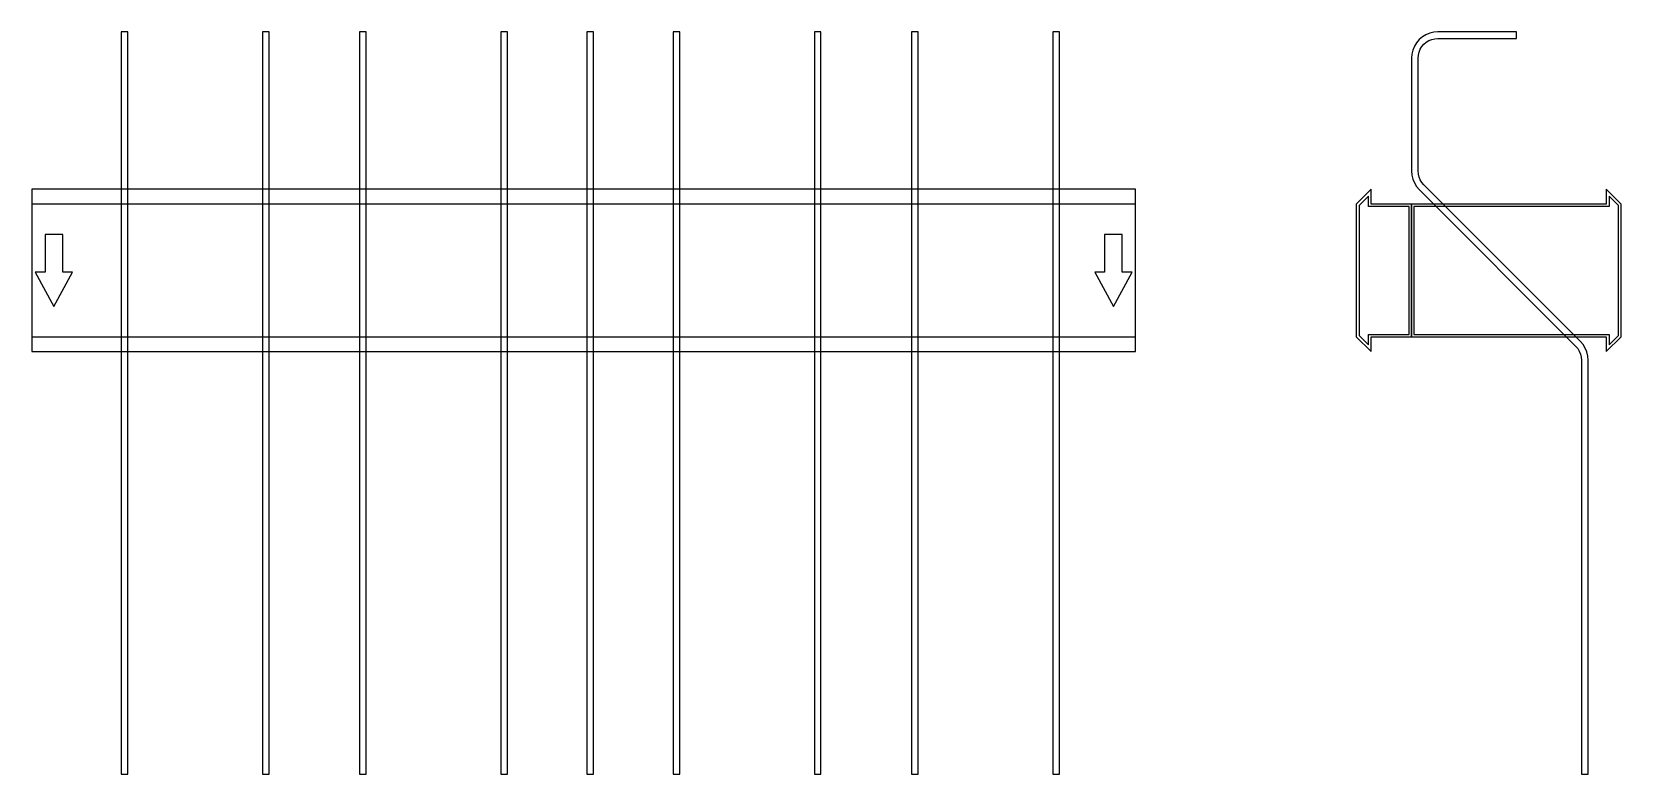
# Model space of a CAD drawing. Extents: x 0 to 1440, y -456 to 216.
import ezdxf

# ---------------------------------------------------------------- set-up
doc = ezdxf.new("R2010")
doc.units = 0
doc.layers.add('Halfen', color=7, linetype='CONTINUOUS')

msp = doc.modelspace()

# ---------------------------------------------------------------- linework, layer by layer
at = {"layer": 'Halfen', "color": 7}
for points in [[(87, -456.177), (87, 216.147), (81, 216.147), (81, -456.177)], [(215, -456.177), (215, 216.147), (209, 216.147), (209, -456.177)], [(303, -456.177), (303, 216.147), (297, 216.147), (297, -456.177)], [(431, -456.177), (431, 216.147), (425, 216.147), (425, -456.177)], [(509, -456.177), (509, 216.147), (503, 216.147), (503, -456.177)], [(587, -456.177), (587, 216.147), (581, 216.147), (581, -456.177)], [(715, -456.177), (715, 216.147), (709, 216.147), (709, -456.177)], [(803, -456.177), (803, 216.147), (797, 216.147), (797, -456.177)], [(931, -456.177), (931, 216.147), (925, 216.147), (925, -456.177)], [(1410, -456.177), (1410, -81.213), (1409.705, -77.459), (1408.825, -73.797), (1407.384, -70.317), (1405.416, -67.106), (1402.971, -64.243), (1261.272, 77.456), (1259.438, 79.604), (1257.962, 82.012), (1256.881, 84.621), (1256.222, 87.368), (1256, 90.184), (1256, 192.147), (1256.222, 194.963), (1256.881, 197.71), (1257.962, 200.319), (1259.438, 202.728), (1261.272, 204.875), (1263.42, 206.71), (1265.828, 208.186), (1268.438, 209.266), (1271.184, 209.926), (1274, 210.147), (1345, 210.147), (1345, 216.147), (1274, 216.147), (1270.246, 215.852), (1266.584, 214.973), (1263.104, 213.532), (1259.893, 211.564), (1257.029, 209.118), (1254.584, 206.254), (1252.616, 203.043), (1251.175, 199.564), (1250.295, 195.902), (1250, 192.147), (1250, 90.184), (1250.295, 86.429), (1251.175, 82.767), (1252.616, 79.288), (1254.584, 76.077), (1257.029, 73.213), (1398.728, -68.485), (1400.562, -70.633), (1402.038, -73.041), (1403.119, -75.651), (1403.778, -78.397), (1404, -81.213), (1404, -456.177)], [(0, -73.5), (1000, -73.5), (1000, 73.5), (0, 73.5)], [(1250, -60), (1250, 60), (1213.5, 60), (1213.5, 73.5), (1200, 60), (1200, -60), (1213.5, -73.5), (1213.5, -60)], [(1440, -60), (1440, 60), (1426.5, 73.5), (1426.5, 60), (1250, 60), (1250, -60), (1426.5, -60), (1426.5, -73.5)], [(0, -60), (1000, -60), (1000, 60), (0, 60)], [(1248, -58), (1248, 58), (1211, 58), (1211, 67.25), (1202.5, 58.75), (1202.5, -58.75), (1211, -67.25), (1211, -58)], [(1437.5, -58.75), (1437.5, 58.75), (1429, 67.25), (1429, 58), (1252, 58), (1252, -58), (1429, -58), (1429, -67.25)], [(20, -32.5), (37, -1.5), (28, -1.5), (28, 32.5), (12, 32.5), (12, -1.5), (3, -1.5)], [(980, -32.5), (997, -1.5), (988, -1.5), (988, 32.5), (972, 32.5), (972, -1.5), (963, -1.5)]]:
    msp.add_lwpolyline(points, close=True, dxfattribs=at)

doc.saveas('drawing.dxf')
